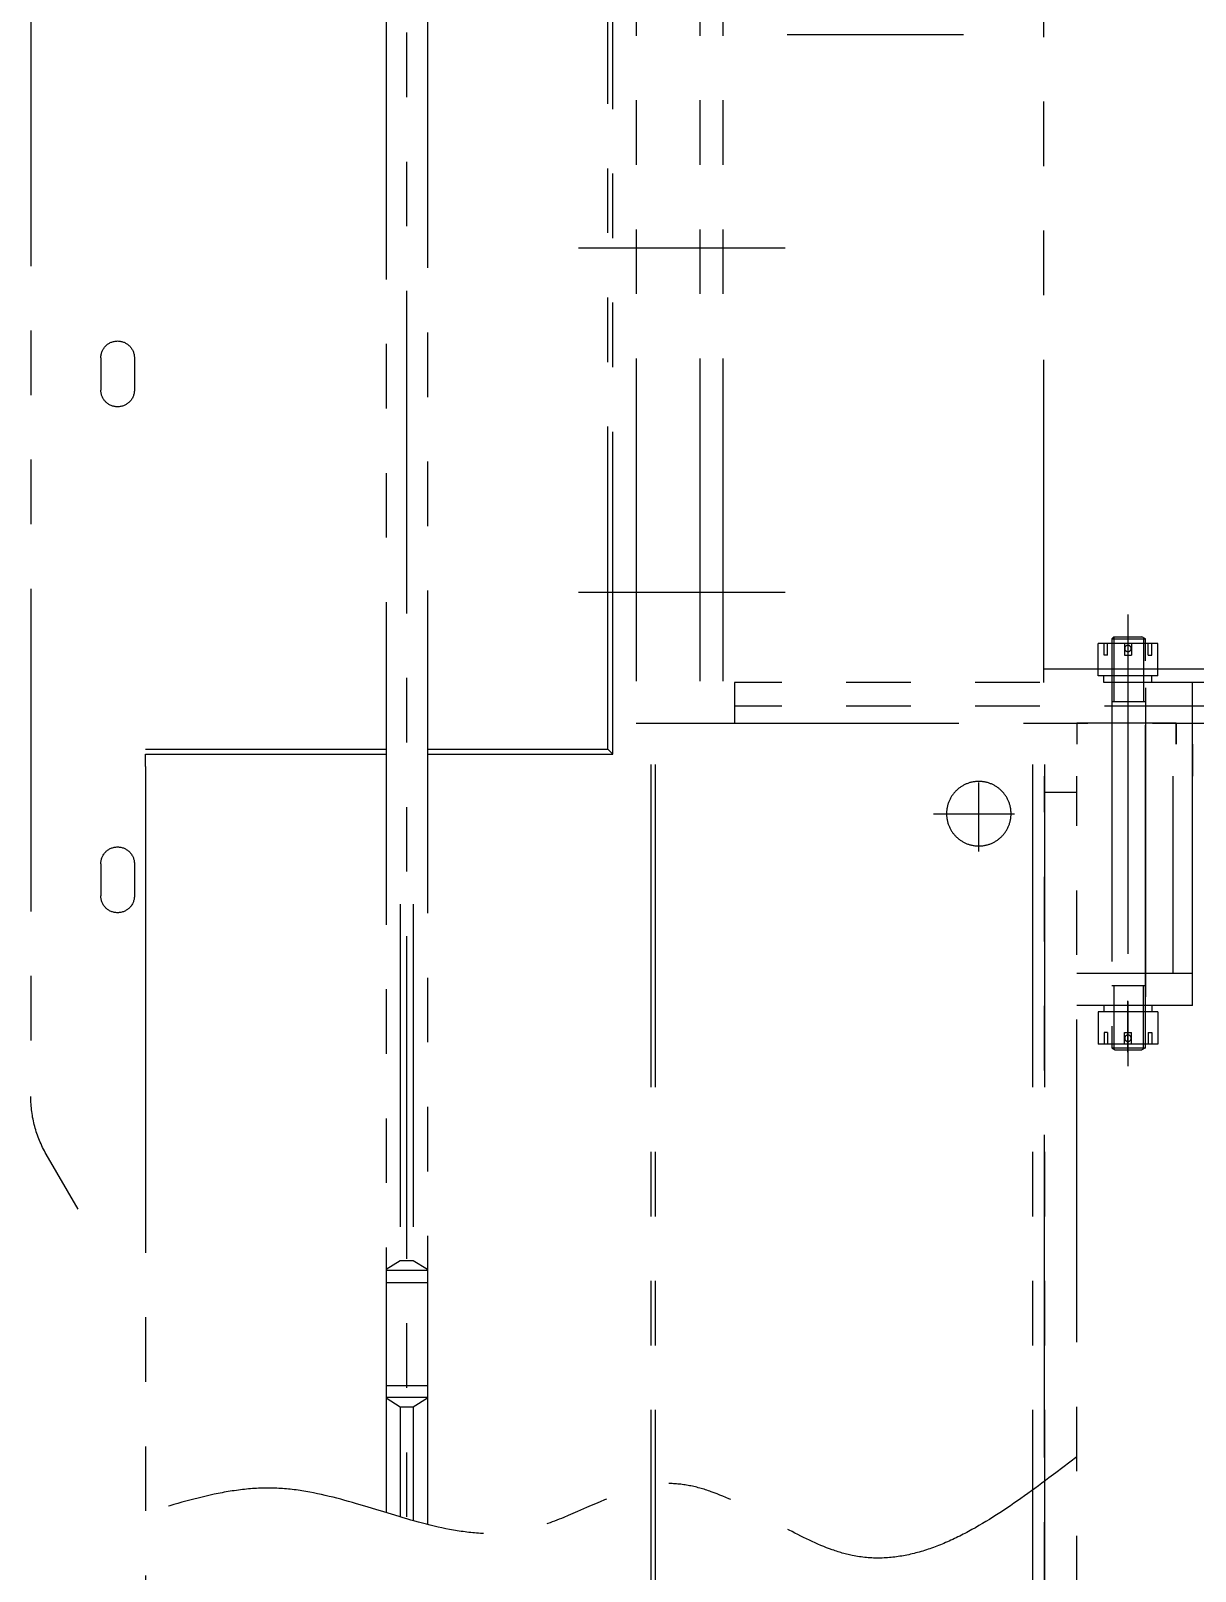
# Model space of a CAD drawing. Header units: millimetres. Extents: x 0 to 16800, y -463 to 11880.
# Drawn here: x 3151 to 4955, y 2477 to 4864 of the extents above; entities that cross this region are included whole.
import ezdxf

# ---------------------------------------------------------------- set-up
doc = ezdxf.new("R2010")
doc.units = ezdxf.units.MM
doc.header["$LTSCALE"] = 400
doc.linetypes.add('G', pattern=[2, 1.25, -0.25, 0.25, -0.25])
doc.linetypes.add('K', pattern=[2.5, 1.25, -0.25, 0.25, -0.25, 0.25, -0.25])
doc.layers.add('05', color=4, linetype='G')
doc.layers.add('07', color=6, linetype='K')

# ---------------------------------------------------------------- blocks, each defined once
blk = doc.blocks.new('fesfewr')
at = {"layer": '07', "color": 6, "linetype": 'K'}
for p, q in [((34303.9, 9495), (34303.9, 4929.7)), ((34402.5, 9495), (34402.5, 4929.7)), ((34438, 9495), (34438, 4929.7)), ((34935.4, 4993), (34935.4, 9438)), ((34214.8, 5666.2), (34534.8, 5666.2)), ((34214.8, 5132.8), (34534.8, 5132.8)), ((34935.4, 5014), (35496.4, 5014)), ((35529.4, 4993), (34456.4, 4993)), ((34456.4, 4993), (34456.4, 4929.7)), ((35529.4, 4955.9), (34456.4, 4955.9)), ((34303.9, 4929.7), (35486.1, 4929.7))]:
    blk.add_line(p, q, dxfattribs=at)
blk.add_arc((37758.4, 7222), 2616.2, 97.9098, 262.0902, dxfattribs=at)
blk = doc.blocks.new('rer')
at = {"layer": '07', "color": 6, "linetype": 'K'}
for p, q in [((8072.3, 58203.3), (8072.3, 58024.3)), ((8072.3, 58203.3), (8572.8, 58203.3)), ((8072.3, 58203.3), (8122.3, 58203.3)), ((8122.3, 58199.3), (8122.3, 58203.3)), ((8122.3, 58024.3), (8122.3, 58202.3)), ((8477.3, 58203.3), (8427.3, 58203.3)), ((8122.3, 58024.3), (8122.3, 58176.3)), ((8122.3, 58173.3), (8427.3, 58173.3)), ((8509.4, 58178.3), (8477.3, 58178.3)), ((8477.3, 58178.3), (8509.4, 58178.3)), ((8509.4, 58178.3), (8509.4, 58024.3)), ((8012.3, 58149.6), (8012.3, 58057.2)), ((8062.3, 58149.6), (8012.3, 58149.6)), ((8062.3, 58149.6), (8062.3, 58057.2)), ((8582.8, 58149.6), (8582.8, 58057.2)), ((8582.8, 58149.6), (8632.8, 58149.6)), ((8632.8, 58149.6), (8632.8, 58057.2)), ((8006.3, 58130.4), (8003.3, 58125.2)), ((8003.3, 58083.6), (8003.3, 58125.2)), ((8004.6, 58127.4), (8103.3, 58127.4)), ((8006.3, 58078.4), (8006.3, 58130.4)), ((8006.3, 58130.4), (8640.3, 58130.4)), ((8030.3, 58140.5), (8012.3, 58140.5)), ((8030.3, 58135), (8012.3, 58135)), ((8030.3, 58135), (8030.3, 58140.5)), ((8072.3, 58140.5), (8062.3, 58140.5)), ((8072.3, 58140.5), (8072.3, 58066.3)), ((8564.3, 58130.4), (8085.3, 58130.4)), ((8103.3, 58078.4), (8103.3, 58130.4)), ((8543.3, 58078.4), (8543.3, 58130.4)), ((8642, 58127.4), (8543.3, 58127.4)), ((8572.8, 58140.5), (8572.8, 58066.3)), ((8572.8, 58140.5), (8582.8, 58140.5)), ((8614.8, 58140.5), (8632.8, 58140.5)), ((8614.8, 58135), (8614.8, 58140.5)), ((8614.8, 58135), (8632.8, 58135)), ((8640.3, 58078.4), (8640.3, 58130.4)), ((8640.3, 58130.4), (8643.3, 58125.2)), ((8643.3, 58081.4), (8643.3, 58125.2)), ((8678.2, 58103.4), (7958, 58103.4)), ((8652.2, 58103.4), (7991.9, 58103.4)), ((8000, 58103.4), (8079.2, 58103.4)), ((8012.3, 58108.9), (8030.3, 58108.9)), ((8030.3, 58097.9), (8030.3, 58108.9)), ((8665.3, 58103.4), (8450.5, 58103.4)), ((8645.1, 58103.4), (8565.9, 58103.4)), ((8614.8, 58097.9), (8614.8, 58108.9)), ((8632.8, 58108.9), (8614.8, 58108.9)), ((8006.3, 58078.4), (8003.3, 58083.6)), ((8103.3, 58081.4), (8004.6, 58081.4)), ((8640.3, 58078.4), (8006.3, 58078.4)), ((8012.3, 58097.9), (8030.3, 58097.9)), ((8643.3, 58081.4), (8543.3, 58081.4)), ((8632.8, 58097.9), (8614.8, 58097.9)), ((8640.3, 58078.4), (8643.3, 58081.4)), ((8030.3, 58071.9), (8012.3, 58071.9)), ((8030.3, 58066.4), (8012.3, 58066.4)), ((8062.3, 58057.2), (8012.3, 58057.2)), ((8030.3, 58071.9), (8030.3, 58066.4)), ((8072.3, 58066.3), (8062.3, 58066.3)), ((8572.8, 58066.3), (8582.8, 58066.3)), ((8582.8, 58057.2), (8632.8, 58057.2)), ((8614.8, 58071.9), (8632.8, 58071.9)), ((8614.8, 58071.9), (8614.8, 58066.4)), ((8614.8, 58066.4), (8632.8, 58066.4)), ((6550.4, 58024.3), (8427.3, 58024.3)), ((8402.3, 58024.3), (8402.3, 57974.3)), ((8509.4, 58024.3), (8477.3, 58024.3)), ((6371.5, 57974.3), (8427.3, 57974.3)), ((8445.3, 57974.3), (6521.3, 57974.3)), ((8445.3, 57955.3), (6521.3, 57955.3)), ((8369.3, 57802.3), (8369.3, 57927.7)), ((8310.6, 57872.3), (8417.5, 57872.3)), ((9577, 57575.6), (9577, 57848.6)), ((8445.3, 57364.3), (6960.8, 57364.3)), ((8445.3, 57370.9), (6979.8, 57370.9)), ((8461.3, 57305.3), (9664.9, 57305.3)), ((8469.2, 57297.4), (8461.3, 57305.3)), ((8461.3, 57017.8), (8461.3, 57305.3)), ((8469.2, 57297.4), (9668.1, 57297.4)), ((8469.2, 57017.8), (8469.2, 57297.4)), ((9715, 57017.8), (7267.9, 57017.8)), ((7463.4, 57017.8), (7449.8, 56995.8)), ((7464.7, 57017.8), (7464.7, 56953.8)), ((7676, 57017.8), (7478, 57017.8)), ((7483.3, 56953.8), (7483.3, 57017.8)), ((7643, 56953.8), (7643, 57017.8)), ((7661.5, 57017.8), (7661.5, 56953.8)), ((7662.8, 57017.8), (7676.4, 56995.8)), ((5679.6, 56985.8), (14849.3, 56985.8)), ((7449.8, 56995.8), (7273.8, 56995.8)), ((7449.8, 56995.8), (7449.8, 56975.8)), ((8229, 56995.8), (7676.4, 56995.8)), ((7676.4, 56995.8), (7676.4, 56975.8)), ((7449.8, 56975.8), (7279.5, 56975.8)), ((7449.8, 56975.8), (7463.4, 56953.8)), ((7676.4, 56975.8), (7662.8, 56953.8)), ((8229, 56975.8), (7676.4, 56975.8)), ((9697.2, 56953.8), (7286.2, 56953.8)), ((8461.3, 56581.3), (8461.3, 56953.8)), ((8469.2, 56581.3), (8469.2, 56953.8)), ((8188.9, 56581.3), (6960.3, 56581.3)), ((8442.3, 56581.3), (8188.9, 56581.3)), ((8442.3, 56581.3), (8461.3, 56581.3)), ((8291.8, 56563.8), (8241.8, 56563.8)), ((9075.8, 56563.8), (9025.8, 56563.8)), ((8291.8, 56511.8), (8241.8, 56511.8)), ((9075.8, 56511.8), (9025.8, 56511.8)), ((7756.4, 56476.5), (7841.9, 56427.2)), ((9718, 56403.3), (7930.9, 56403.3))]:
    blk.add_line(p, q, dxfattribs=at)
for centre, radius in [((8021.3, 58103.4), 5), ((8625.3, 58103.4), 5), ((8369.3, 57872.3), 50)]:
    blk.add_circle(centre, radius, dxfattribs=at)
for centre, radius, start, end in [((8241.8, 56537.8), 26, 90, 270), ((8291.8, 56537.8), 26, 270, 90), ((9025.8, 56537.8), 26, 90, 270), ((9075.8, 56537.8), 26, 270, 90), ((7930.9, 56581.3), 178, 240, 270)]:
    blk.add_arc(centre, radius, start, end, dxfattribs=at)
blk.add_spline([(7372.9, 58024.3), (7219.8, 57676.3), (7331.2, 57390.3), (7258.1, 57165.1), (7324.1, 56781.4), (7285.5, 56581.3)], degree=3, dxfattribs=at)

msp = doc.modelspace()

# ---------------------------------------------------------------- block references
at = {"ltscale": 2}
msp.add_blockref('fesfewr', (-30214.92, -1138.65), dxfattribs=at)
at = {"layer": '05', "ltscale": 2, "xscale": -1, "rotation": 270}
msp.add_blockref('rer', (-53252.37, -4718.47), dxfattribs=at)

doc.saveas('drawing.dxf')
